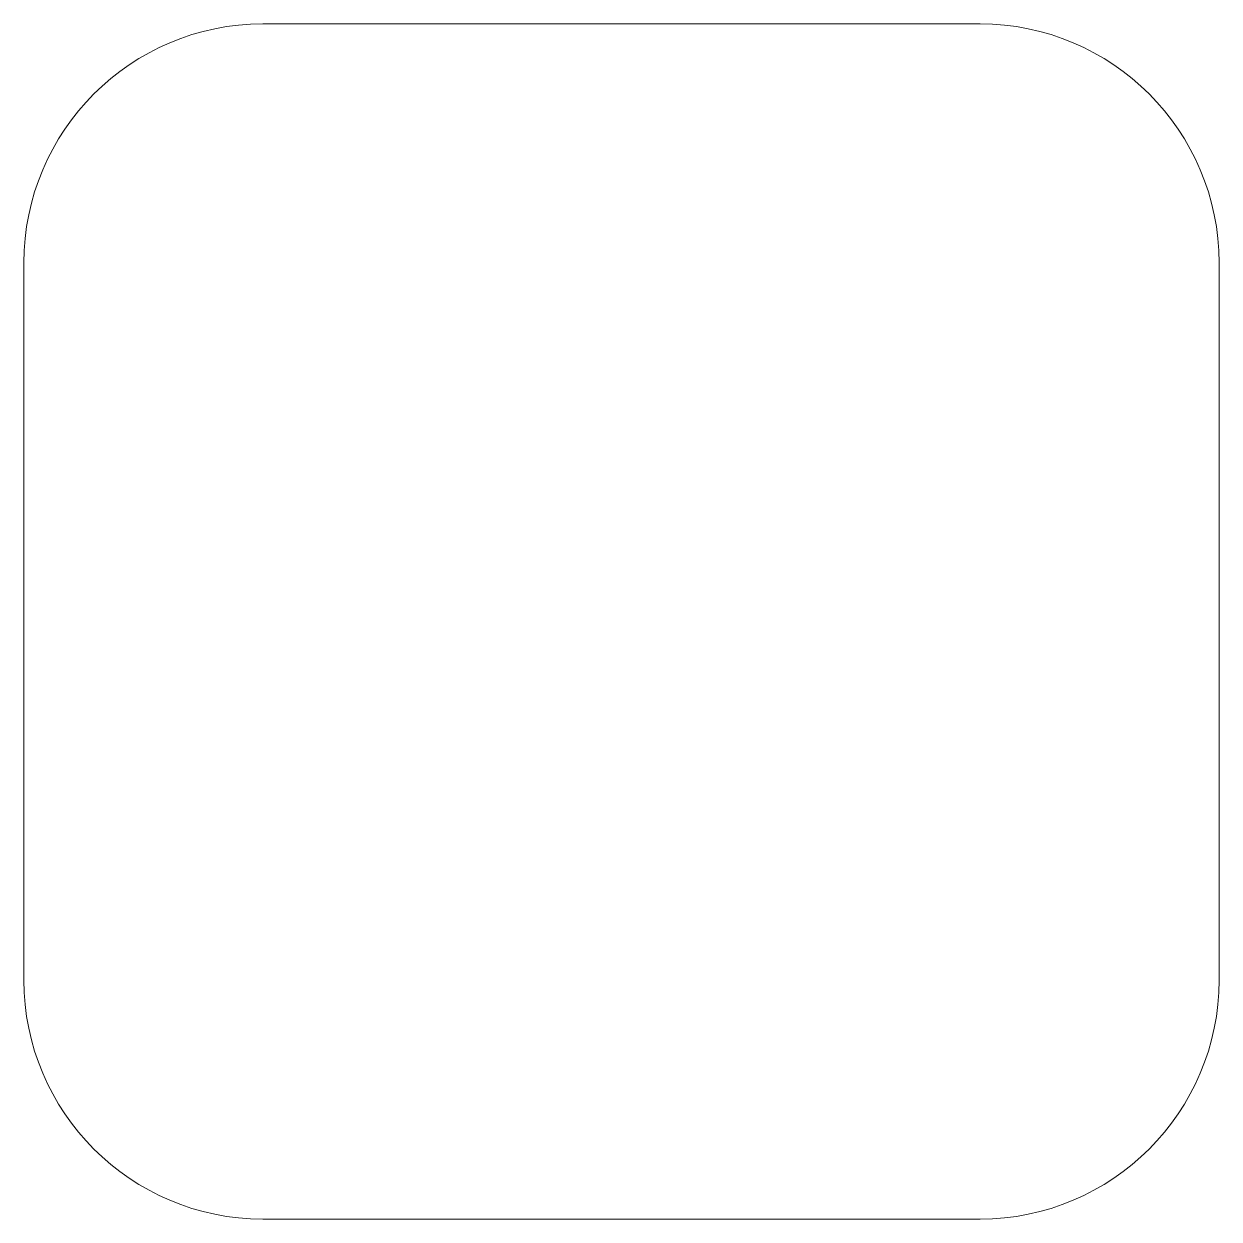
# Model space of a CAD drawing. Extents: x 0 to 100, y 0 to 100.
import ezdxf

# ---------------------------------------------------------------- set-up
doc = ezdxf.new("R2010")
doc.units = 0
doc.layers.get('0').update_dxf_attribs({"lineweight": 0})

msp = doc.modelspace()

# ---------------------------------------------------------------- linework, layer by layer
for p, q in [((80, 100), (20, 100)), ((0, 80), (0, 20)), ((100, 20), (100, 80)), ((20, 0), (80, 0))]:
    msp.add_line(p, q)
for centre, start, end in [((20, 80), 90, 180), ((80, 80), 0, 90), ((20, 20), 180, 270), ((80, 20), -90, 0)]:
    msp.add_arc(centre, 20, start, end)

doc.saveas('drawing.dxf')
